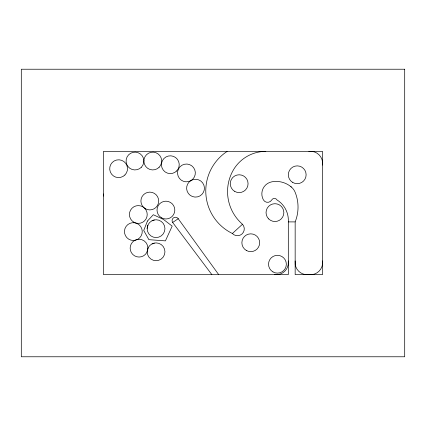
<?xml version="1.0" encoding="UTF-8"?>
<svg xmlns="http://www.w3.org/2000/svg" width="426" height="426" viewBox="0 0 426 426"><rect width="100%" height="100%" fill="white"/><g stroke="black" fill="none" stroke-linecap="round" stroke-linejoin="round"><path stroke-width="0.64" d="M295.159 260.925L295.229 264.642A12.178 12.178 0 0 0 305.133 274.546L312.567 274.546A12.178 12.178 0 0 0 322.471 264.642L322.541 260.925M322.541 165.075L322.471 161.358A12.178 12.178 0 0 0 312.567 151.454L308.85 151.384M103.459 193.936L103.459 196.093M147.913 225.226L147.178 228.432M227.17 151.384A47.302 47.302 0 0 0 232.388 233.501L242.485 224.252A43.18 43.18 0 0 1 232.596 171.353A37.594 37.594 0 0 1 265.803 151.384M211.85 274.616L172.663 222.468L178.334 218.639M154.34 219.981L152.066 220.753M154.34 243.118L152.066 243.896M288.311 221.898L295.159 221.898L295.159 274.616L322.541 274.616L322.541 151.384L103.459 151.384L103.459 274.616L288.311 274.616L288.311 221.898A24.064 24.064 0 0 0 276.975 199.911A2.987 2.987 0 0 0 271.767 199.911A4.792 4.792 0 0 1 263.417 199.911A12.279 12.279 0 0 1 271.894 181.806A23.43 23.43 0 0 1 291.336 187.019A13.733 13.733 0 0 1 295.159 192.323A39.464 39.464 0 0 1 295.159 221.898M274.616 274.616L278.332 274.546A12.178 12.178 0 0 0 288.237 264.642L288.311 260.925M290.867 186.641L291.336 187.019M218.698 274.616L178.222 218.714A3.355 3.355 0 0 0 173.563 217.814A3.355 3.355 0 0 0 172.663 222.468M242.485 224.252A6.848 6.848 0 0 1 242.064 233.922A6.848 6.848 0 0 1 232.388 233.501M191.082 180.486A8.898 8.898 0 0 1 204.395 187.419A8.898 8.898 0 0 1 192.483 196.556A8.898 8.898 0 0 1 189.235 181.902L192.733 179.218A8.898 8.898 0 0 0 189.479 164.564A8.898 8.898 0 0 0 177.573 173.701A8.898 8.898 0 0 0 190.885 180.635M147.449 226.35L147.146 228.655A8.898 8.898 0 0 0 156.044 237.554A8.898 8.898 0 0 0 164.947 228.655A8.898 8.898 0 0 0 156.044 219.757C152.114 219.779 148.488 222.558 147.449 226.35M147.449 249.492L147.146 251.798A8.898 8.898 0 0 0 156.044 260.696A8.898 8.898 0 0 0 164.947 251.798A8.898 8.898 0 0 0 156.044 242.895C152.114 242.916 148.488 245.695 147.449 249.492M147.944 248.15L147.641 250.451L146.752 252.597A8.898 8.898 0 0 1 132.752 254.439A8.898 8.898 0 0 1 134.595 240.44L136.741 239.55L139.041 239.247A8.898 8.898 0 0 1 147.944 248.15M147.444 221.046L143.732 230.471L148.892 239.668L165.416 240.876L172.179 226.126L163.493 219.449L153.312 214.72L147.444 221.046M124.903 174.99L123.055 176.407A8.898 8.898 0 0 1 109.743 169.468A8.898 8.898 0 0 1 121.655 160.33A8.898 8.898 0 0 1 124.903 174.99M141.272 167.327L139.43 168.744A8.898 8.898 0 0 1 126.112 161.811A8.898 8.898 0 0 1 138.024 152.673A8.898 8.898 0 0 1 141.272 167.327M159.074 167.327L157.226 168.744A8.898 8.898 0 0 1 143.913 161.811A8.898 8.898 0 0 1 155.825 152.673A8.898 8.898 0 0 1 159.074 167.327M176.63 171.007L174.788 172.418A8.898 8.898 0 0 1 161.47 165.485A8.898 8.898 0 0 1 173.382 156.347A8.898 8.898 0 0 1 176.63 171.007M137.806 239.279L135.66 240.168L133.354 240.472A8.898 8.898 0 0 1 124.988 228.528A8.898 8.898 0 0 1 139.073 224.752A8.898 8.898 0 0 1 137.806 239.279M404.7 69.225L21.3 69.225L21.3 356.775L404.7 356.775L404.7 69.225M268.652 218.9A8.898 8.898 0 0 0 283.546 214.912A8.898 8.898 0 0 0 272.645 204.011A8.898 8.898 0 0 0 268.652 218.9M234.71 191.396A8.898 8.898 0 0 0 248.065 183.691A8.898 8.898 0 0 0 234.71 175.981A8.898 8.898 0 0 0 234.71 191.396M292.774 182.482A8.898 8.898 0 0 0 306.124 174.772A8.898 8.898 0 0 0 292.774 167.067A8.898 8.898 0 0 0 292.774 182.482M272.986 271.921A8.898 8.898 0 0 0 286.336 264.216A8.898 8.898 0 0 0 272.986 256.505A8.898 8.898 0 0 0 272.986 271.921M246.324 250.451A8.898 8.898 0 0 0 259.674 242.745A8.898 8.898 0 0 0 246.324 235.035A8.898 8.898 0 0 0 246.324 250.451M161.47 217.792A8.898 8.898 0 0 0 174.82 210.087A8.898 8.898 0 0 0 161.47 202.377A8.898 8.898 0 0 0 161.47 217.792M145.357 208.729A8.898 8.898 0 0 0 158.706 201.019A8.898 8.898 0 0 0 145.357 193.313A8.898 8.898 0 0 0 145.357 208.729M133.87 222.207A8.898 8.898 0 0 0 147.22 214.502A8.898 8.898 0 0 0 133.87 206.791A8.898 8.898 0 0 0 133.87 222.207"/></g></svg>
